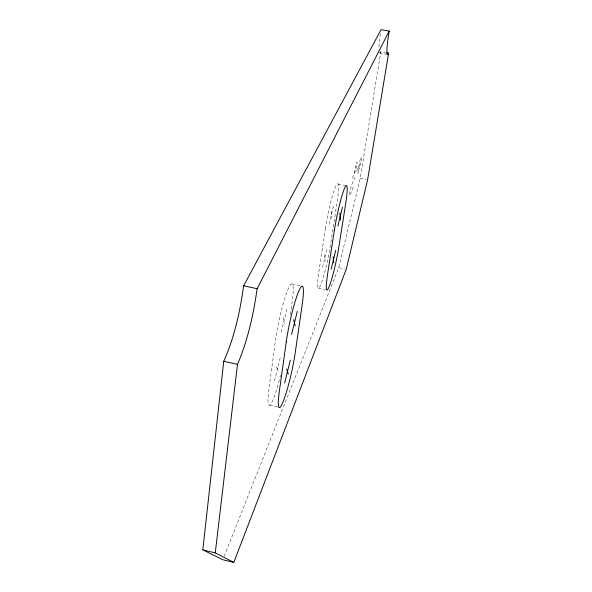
<?xml version="1.0" encoding="UTF-8"?>
<svg xmlns="http://www.w3.org/2000/svg" width="592" height="592" viewBox="0 0 592 592"><rect width="100%" height="100%" fill="white"/><g stroke="black" fill="none" stroke-linecap="round" stroke-linejoin="round"><path stroke-width="0.44" stroke-dasharray="2.96 2.22" d="M290.398 314.448L292.048 302.712A37.548 4.817 -77.6 0 0 288.26 288.837A37.548 4.817 -77.6 0 0 275.606 339.445L268.916 389.085A36.785 4.581 -77.4 0 0 270.411 404.514A36.785 4.581 -77.4 0 0 280.519 375.276M354.282 173.33L354.763 170.318A6.201 0.592 -78.5 0 1 356.695 162.363A6.201 0.592 -78.5 0 1 356.821 165.656L355.896 169.971L351.937 179.043M359.137 165.775L357.931 173.234L361.712 159.514L360.535 157.124L359.226 165.205L356.591 171.258M224.168 556.28L338.705 267.688L360.202 178.318L380.819 51.615L385.163 52.436M329.071 224.25L333.725 205.32M322.522 267.362L327.117 248.596M274.488 380.774L280.194 357.908M281.141 332.164L286.95 309.039M353.38 187.124L349.953 195.108A5.572 0.533 -78.4 0 1 349.798 192.304A5.572 0.533 -78.4 0 1 351.544 185.104L354.963 177.237M379.376 52.866L387.272 54.368M360.202 178.318L365.952 179.48M338.002 184.016L346.771 185.799M338.705 267.688L344.574 268.923M318.341 288.163L325.215 289.636M291.937 283.923L302.32 286.151M269.634 405.194L278.928 407.303M276.412 366.729L278.27 371.835M283.154 317.445L284.93 323.632M324.423 254.871L325.223 260.991M331.046 211.255L331.757 218.211M380.819 51.615A33.108 3.078 -79.2 0 1 379.761 52.991M378.969 46.96A33.108 3.078 -79.2 0 1 380.634 32.419M325.459 228.038L318.844 271.98A30.902 3.278 -78.1 0 0 320.635 284.893A30.902 3.278 -78.1 0 0 330.536 244.555L337.077 202.079A31.546 3.404 -78.3 0 0 335.597 186.665A31.546 3.404 -78.3 0 0 325.459 228.038"/><path stroke-width="0.89" d="M202.812 549.872L223.754 361.29C234.462 337.418 240.019 311.599 243.645 285.795L381.07 29.6L389.188 31.124A33.13 2.864 -79.1 0 0 388.641 53.095L367.595 179.813L346.246 269.279L233.825 562.4L222.807 559.721L202.812 549.872L215.266 552.891L233.825 562.4M215.266 552.891L237.488 364.361C247.856 340.319 253.391 314.515 257.15 288.704L389.188 31.124M331.135 269.182L335.694 250.394M337.862 226.07L342.479 207.119M284.648 383.054L290.309 360.151M291.553 334.45L297.31 311.288M386.902 52.769L388.641 53.095M243.645 285.795L257.15 288.704M223.754 361.29L237.488 364.361M286.646 369.008L288.319 374.077M293.647 319.732L295.216 325.874M333.081 256.699L333.747 262.789M339.889 213.083L340.459 220.009M286.276 341.791L279.328 391.43A36.822 4.27 -77.4 0 0 283.02 401.946A36.822 4.27 -77.4 0 0 295.216 352.751L302.157 304.895A37.585 4.492 -77.7 0 0 298.812 291.109A37.585 4.492 -77.7 0 0 286.276 341.791M334.436 229.911L327.635 273.844A30.932 3.049 -78.1 0 0 329.122 286.706A30.932 3.049 -78.1 0 0 338.942 246.316L345.654 203.84A31.576 3.175 -78.3 0 0 344.492 188.478A31.576 3.175 -78.3 0 0 334.436 229.911"/></g></svg>
